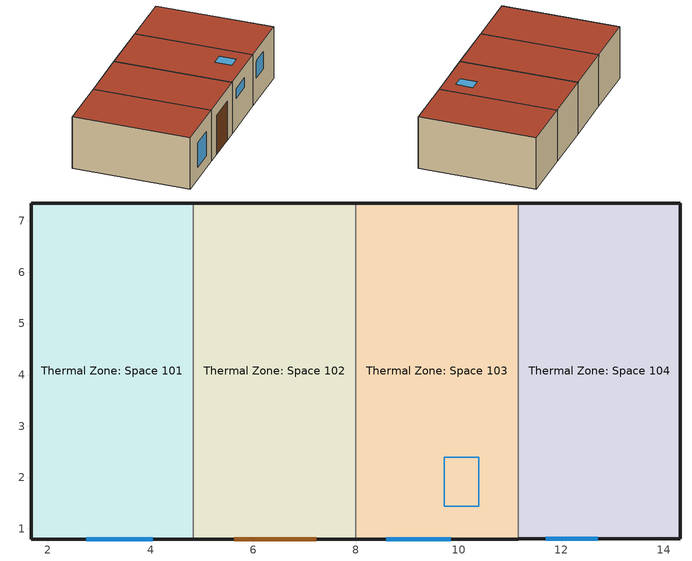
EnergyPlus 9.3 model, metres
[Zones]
Thermal Zone: Space 101
 floor ground (000_ExtSlabCarpet_4in_ClimateZone 1-8): 4.83,7.35 4.83,0.8 1.67,0.8 1.67,7.35 z0
 wall outside (ASHRAE_189.1-2009_ExtWall_Mass_ClimateZone_alt-res 5): 4.83,7.35 1.67,7.35 1.67,0.8 4.83,0.8 z0:3.05
 wall to Thermal Zone: Space 102 (000_Interior Wall): 4.83,0.8 4.83,7.35 z0:3.05
 window (ASHRAE_90.1-2004_ExtWindow_ClimateZone 8): 2.75,0.8 4.04,0.8 z0.74:2.18
 roof outside (ASHRAE_189.1-2009_ExtRoof_IEAD_ClimateZone 2-5): 4.83,0.8 4.83,7.35 1.67,7.35 1.67,0.8 z3.05
Thermal Zone: Space 102
 floor ground (000_ExtSlabCarpet_4in_ClimateZone 1-8): 8,7.35 8,0.8 4.83,0.8 4.83,7.35 z0
 wall outside (Test_Air Gap): 4.83,0.8 8,0.8 z0:3.05
 wall outside (Shared Material): 8,7.35 4.83,7.35 z0:3.05
 wall to Thermal Zone: Space 103 (000_Interior Wall): 8,0.8 8,7.35 z0:3.05
 door (000_Exterior Door): 5.63,0.8 7.23,0.8 z0:2.31
 roof outside (ASHRAE_189.1-2009_ExtRoof_IEAD_ClimateZone 2-5): 8,0.8 8,7.35 4.83,7.35 4.83,0.8 z3.05
Thermal Zone: Space 103
 floor ground (000_ExtSlabCarpet_4in_ClimateZone 1-8): 11.16,7.35 11.16,0.8 8,0.8 8,7.35 z0
 wall outside (Test_No Insulation): 11.16,7.35 8,7.35 z0:3.05
 wall outside (ASHRAE_189.1-2009_ExtWall_Mass_ClimateZone_alt-res 5): 8,0.8 11.16,0.8 z0:3.05
 wall to Thermal Zone: Space 104 (000_Interior Wall): 11.16,0.8 11.16,7.35 z0:3.05
 window (ASHRAE_189.1-2009_ExtWindow_ClimateZone_alt-res 4-5): 8.6,0.8 9.85,0.8 z1.78:2.37
 roof outside (ASHRAE_189.1-2009_ExtRoof_IEAD_ClimateZone 2-5): 11.16,0.8 11.16,7.35 8,7.35 8,0.8 z3.05
 skylight (000_Exterior Window): 10.39,1.44 10.39,2.4 9.72,2.4 9.72,1.44 z3.05
Thermal Zone: Space 104
 floor ground (000_ExtSlabCarpet_4in_ClimateZone 1-8): 14.32,7.35 14.32,0.8 11.16,0.8 11.16,7.35 z0
 wall outside (ASHRAE_189.1-2009_ExtWall_Mass_ClimateZone_alt-res 5): 11.16,0.8 14.32,0.8 z0:3.05
 wall outside (ASHRAE_90.1-2004_ExtWall_SteelFrame_ClimateZone 1-4): 14.32,7.35 11.16,7.35 z0:3.05
 wall outside (ASHRAE_90.1-2004_ExtWall_Metal_ClimateZone 5): 14.32,0.8 14.32,7.35 z0:3.05
 window x3 (ASHRAE_189.1-2009_ExtWindow_ClimateZone_alt-res 4-5): 11.7,0.8 12.72,0.8 z1.39:2.41
 roof outside (ASHRAE_189.1-2009_ExtRoof_IEAD_ClimateZone 2-5): 14.32,0.8 14.32,7.35 11.16,7.35 11.16,0.8 z3.05
[Building]
Large Hotel: North Axis {deg}=-0; Loads Convergence Tolerance Value {W}=0.04; Temperature Convergence Tolerance Value {deltaC}=0.4; Solar Distribution=FullExterior; Maximum Number of Warmup Days=25
[Site:Location]
Site 1: Latitude {deg}=39.74; Longitude {deg}=-105.18; Time Zone {hr}=-7; Elevation {m}=1829
[Material] Thermal Absorptance=0.9
Name | Roughness | Thickness {m} | Conductivity {W/m-K} | Density {kg/m3} | Specific Heat {J/kg-K} | Solar Absorptance | Visible Absorptance
000_F08 Metal surface | Smooth | 0.0008 | 45.28 | 7824 | 500 | 0.7 | 0.7
000_G01a 19mm gypsum board | MediumSmooth | 0.019 | 0.16 | 800 | 1090 | 0.7 | 0.7
000_I01 25mm insulation board | MediumRough | 0.0254 | 0.03 | 43 | 1210 | 0.7 | 0.7
000_M01 100mm brick | MediumRough | 0.1016 | 0.89 | 1920 | 790 | 0.7 | 0.7
1/2IN Gypsum | Smooth | 0.0127 | 0.16 | 784.9 | 830 | 0.92 | 0.92
1IN Stucco | Smooth | 0.0253 | 0.6918 | 1858 | 837 | 0.92 | 0.92
8IN Concrete HW | MediumRough | 0.2033 | 1.7296 | 2243 | 837 | 0.65 | 0.65
8IN CONCRETE HW_RefBldg | Rough | 0.2032 | 1.311 | 2240 | 836.8 | 0.7 | 0.7
MAT-CC05 4 HW CONCRETE | Rough | 0.1016 | 1.311 | 2240 | 836.8 | 0.7 | 0.7
Metal Building Semi-Cond Wall Insulation-1.24 | MediumRough | 0.0495495 | 0.049 | 265 | 836.8 | 0.7 | 0.7
Metal Decking | MediumSmooth | 0.0015 | 45.006 | 7680 | 418.4 | 0.7 | 0.3
Metal Siding | Smooth | 0.0015 | 44.96 | 7688.86 | 410 | 0.2 | 0.2
Roof Insulation [21] | MediumRough | 0.2105 | 0.049 | 265 | 836.8 | 0.7 | 0.7
Roof Membrane | VeryRough | 0.0095 | 0.16 | 1121.29 | 1460 | 0.7 | 0.7
Wall Insulation [42] | MediumRough | 0.0914 | 0.0432 | 91 | 837 | 0.5 | 0.5
Wood Siding | MediumSmooth | 0.01 | 0.11 | 544.62 | 1210 | 0.78 | 0.78
[Material:AirGap]
Name | Thermal Resistance {m2-K/W}
000_F04 Wall air space resistance | 0.15
Material Air Gap 1 | 0.35222
[Material:NoMass]
NoMass Test: Roughness=VeryRough; Thermal Resistance {m2-K/W}=0.880551; Thermal Absorptance=0.9; Solar Absorptance=0.7; Visible Absorptance=0.8
[WindowMaterial:Gas]
000_Air 13mm: Gas Type=Air; Thickness {m}=0.0127
[WindowMaterial:Glazing] Optical Data Type=SpectralAverage; Thickness {m}=0.003; Infrared Transmittance at Normal Incidence=0
Name | Solar Transmittance at Normal Incidence | Front Side Solar Reflectance at Normal Incidence | Back Side Solar Reflectance at Normal Incidence | Visible Transmittance at Normal Incidence | Front Side Visible Reflectance at Normal Incidence | Back Side Visible Reflectance at Normal Incidence | Front Side Infrared Hemispherical Emissivity | Back Side Infrared Hemispherical Emissivity | Conductivity {W/m-K} | Dirt Correction Factor for Solar and Visible Transmittance | Solar Diffusing
000_Clear 3mm | 0.837 | 0.075 | 0.075 | 0.898 | 0.081 | 0.081 | 0.84 | 0.84 | 0.9
Theoretical Glass [216] | 0.3801 | 0.5699 | 0.5699 | 0.5079 | 0.4421 | 0.4421 | 0.9 | 0.9 | 0.0133 | 1 | No
[WindowMaterial:SimpleGlazingSystem]
Fixed Window 2.62/0.30/0.21: U-Factor {W/m2-K}=2.61188; Solar Heat Gain Coefficient=0.3; Visible Transmittance=0.21
[Construction]
000_Exterior Door: 000_F08 Metal surface, 000_I01 25mm insulation board
000_Exterior Window: 000_Clear 3mm, 000_Air 13mm, 000_Clear 3mm
000_ExtSlabCarpet_4in_ClimateZone 1-8: MAT-CC05 4 HW CONCRETE, NoMass Test
000_Interior Wall: 000_G01a 19mm gypsum board, 000_F04 Wall air space resistance, 000_G01a 19mm gypsum board
ASHRAE_189.1-2009_ExtRoof_IEAD_ClimateZone 2-5: Roof Membrane, Roof Insulation [21], Metal Decking
ASHRAE_189.1-2009_ExtWall_Mass_ClimateZone_alt-res 5: 1IN Stucco, 8IN Concrete HW, Wall Insulation [42], 1/2IN Gypsum
ASHRAE_189.1-2009_ExtWindow_ClimateZone_alt-res 4-5: Theoretical Glass [216]
ASHRAE_90.1-2004_ExtWall_Metal_ClimateZone 5: Metal Siding, Metal Building Semi-Cond Wall Insulation-1.24, 1/2IN Gypsum
ASHRAE_90.1-2004_ExtWall_SteelFrame_ClimateZone 1-4: Wood Siding, NoMass Test, 1/2IN Gypsum
ASHRAE_90.1-2004_ExtWindow_ClimateZone 8: Fixed Window 2.62/0.30/0.21
Shared Material: 8IN Concrete HW, Wall Insulation [42], 1/2IN Gypsum
Test_Air Gap: 000_G01a 19mm gypsum board, Material Air Gap 1, 000_M01 100mm brick
Test_No Insulation: 000_M01 100mm brick, 8IN CONCRETE HW_RefBldg, 1/2IN Gypsum
[Zone]
Name | Multiplier
Thermal Zone: Space 101; Thermal Zone: Space 102; Thermal Zone: Space 103
Thermal Zone: Space 104 | 2
[Lights]
Lights 5: Zone or ZoneList=Thermal Zone: Space 103; Schedule=LargeHotel_LaundryRoom_Gas; Design Level Calculation Method=Watts/Area; Watts per Zone Floor Area {W/m2}=12.5938
[UtilityCost:Tariff]
Name | Output Meter | Conversion Factor Choice | Demand Window Length | Monthly Charge or Variable | Energy Conversion Factor
Electricity Tariff | ElectricityPurchased:Facility | kWh | Day | 120
Gas Tariff | Gas:Facility | Therm | Day | 50
Water Tariff | Water:Facility | UserDefined |  | 0 | 1
DistrictHeating Tariff | DistrictHeating:Facility | Therm | Day | 0
DistrictCooling Tariff | DistrictCooling:Facility | Therm | Day | 0
[UtilityCost:Charge:Simple] Season=Annual
Name | Utility Cost Charge Simple | Tariff | Source Variable | Category Variable | Cost per Unit Value or Variable
 | ElectricityTariffEnergyCharge | Electricity Tariff | totalEnergy | EnergyCharges | 0.12
 | ElectricityTariffDemandCharge | Electricity Tariff | totalDemand | DemandCharges | 12
 | GasTariffEnergyCharge | Gas Tariff | totalEnergy | EnergyCharges | 0.5
 | WaterTariffEnergyCharge | Water Tariff | totalEnergy | EnergyCharges | 1.32086
 | DistrictHeatingTariffEnergyCharge | DistrictHeating Tariff | totalEnergy | EnergyCharges | 0.2
 | DistrictCoolingTariffEnergyCharge | DistrictCooling Tariff | totalEnergy | EnergyCharges | 0.2
[Schedule:Day:Interval]
LargeHotel_LaundryRoom_Gas Rule 1 Day Schedule: No, 09:00, 0, 17:00, 1, 24:00, 0
LargeHotel_LaundryRoom_Gas Default Schedule; LargeHotel_LaundryRoom_Gas Winter Design Day: No, 24:00, 0
LargeHotel_LaundryRoom_Gas Summer Design Day: No, 24:00, 1
[Schedule:Week:Daily]
LargeHotel_LaundryRoom_Gas Week Rule - Jan1-Dec31: LargeHotel_LaundryRoom_Gas Rule 1 Day Schedule, LargeHotel_LaundryRoom_Gas Rule 1 Day Schedule, LargeHotel_LaundryRoom_Gas Rule 1 Day Schedule, LargeHotel_LaundryRoom_Gas Rule 1 Day Schedule, LargeHotel_LaundryRoom_Gas Rule 1 Day Schedule, LargeHotel_LaundryRoom_Gas Rule 1 Day Schedule, LargeHotel_LaundryRoom_Gas Rule 1 Day Schedule, LargeHotel_LaundryRoom_Gas Default Schedule, LargeHotel_LaundryRoom_Gas Summer Design Day, LargeHotel_LaundryRoom_Gas Winter Design Day, LargeHotel_LaundryRoom_Gas Default Schedule, LargeHotel_LaundryRoom_Gas Default Schedule
[Schedule:Year]
LargeHotel_LaundryRoom_Gas: LargeHotel_LaundryRoom_Gas Week Rule - Jan1-Dec31, 1, 1, 12, 31
